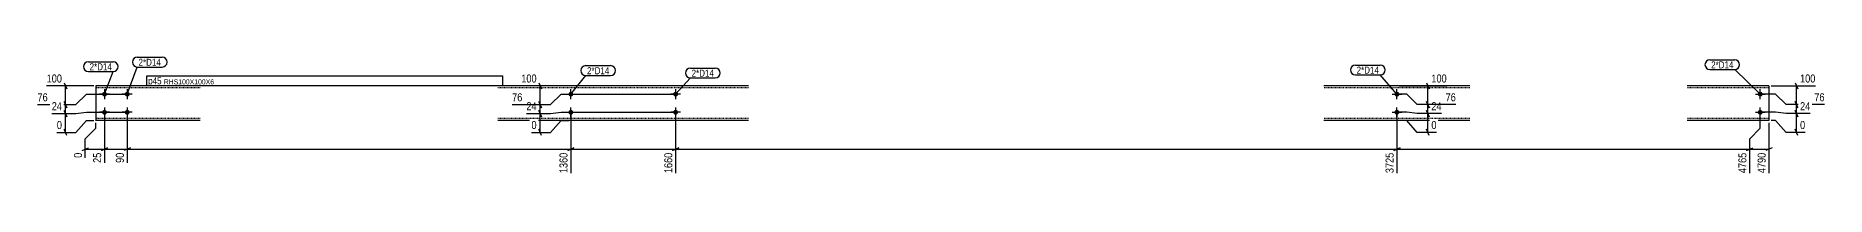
# Model space of a CAD drawing. Header units: millimetres. Extents: x 13 to 16701, y 13 to 351.
# Drawn here: x 13 to 5139, y 13 to 351 of the extents above; entities that cross this region are included whole.
import ezdxf

# ---------------------------------------------------------------- set-up
doc = ezdxf.new("R2010")
doc.units = ezdxf.units.MM
doc.linetypes.add('DXK_LINE_DOT2', pattern=[3.9198, 1.9599, -1.9599])
for name, color, linetype in [('MÅLSÆTNING', 7, 'Continuous'), ('STÅL', 7, 'Continuous'), ('TEKST', 7, 'Continuous')]:
    doc.layers.add(name, color=color, linetype=linetype)
doc.styles.add('Arial Narrow', font='ARIALN.TTF', dxfattribs={"height": 0.2})

msp = doc.modelspace()

# ---------------------------------------------------------------- hatches: boundary and pattern name
at = {"layer": 'STÅL', "linetype": 'Continuous'}
for points in [[(209.9, 237.7, -1), (209.9, 251.7, -1)], [(274.9, 237.7, -1), (274.9, 251.7, -1)], [(1544.9, 251.7, -1), (1544.9, 237.7, -1)], [(1844.9, 237.7, -1), (1844.9, 251.7, -1)], [(3909.9, 251.7, -1), (3909.9, 237.7, -1)], [(4949.9, 251.7, -1), (4949.9, 237.7, -1)], [(209.9, 185.7, -1), (209.9, 199.7, -1)], [(274.9, 185.7, -1), (274.9, 199.7, -1)], [(1544.9, 199.7, -1), (1544.9, 185.7, -1)], [(1844.9, 185.7, -1), (1844.9, 199.7, -1)], [(3909.9, 199.7, -1), (3909.9, 185.7, -1)], [(4949.9, 199.7, -1), (4949.9, 185.7, -1)]]:
    msp.add_hatch(color=3, dxfattribs=at).paths.add_polyline_path(points)

# ---------------------------------------------------------------- linework, layer by layer
at = {"layer": 'MÅLSÆTNING', "color": 7, "linetype": 'Continuous'}
for p, q in [((178.9, 268.7), (44.2, 268.7)), ((94.6, 277.7), (101.9, 259.7)), ((98.2, 214.7), (98.2, 268.7)), ((1538.9, 268.7), (1403, 268.7)), ((1453.5, 277.7), (1460.7, 259.7)), ((1457.1, 214.7), (1457.1, 268.7)), ((3915.9, 268.7), (4052.3, 268.7)), ((3994.6, 277.7), (4001.8, 259.7)), ((4980.9, 268.7), (5107.7, 268.7)), ((5050.1, 277.7), (5057.3, 259.7)), ((5053.7, 214.7), (5053.7, 268.7)), ((18, 214.7), (128.2, 214.7)), ((18, 214.7), (128.2, 214.7)), ((101.9, 205.7), (94.6, 223.7)), ((94.6, 223.7), (101.9, 205.7)), ((98.2, 189.1), (98.2, 214.7)), ((128.2, 214.7), (158.2, 244.7)), ((128.2, 214.7), (158.2, 244.7)), ((158.2, 244.7), (268.9, 244.7)), ((158.2, 244.7), (268.9, 244.7)), ((1376.8, 214.7), (1487.1, 214.7)), ((1460.7, 205.7), (1453.5, 223.7)), ((1487.1, 214.7), (1517.1, 244.7)), ((1487.1, 214.7), (1517.1, 244.7)), ((1517.1, 244.7), (1838.9, 244.7)), ((1517.1, 244.7), (1838.9, 244.7)), ((3938.2, 244.7), (3915.9, 244.7)), ((3938.2, 244.7), (3915.9, 244.7)), ((3968.2, 214.7), (3938.2, 244.7)), ((3968.2, 214.7), (3938.2, 244.7)), ((4993.7, 244.7), (4955.9, 244.7)), ((4993.7, 244.7), (4955.9, 244.7)), ((5023.7, 214.7), (4993.7, 244.7)), ((5023.7, 214.7), (4993.7, 244.7)), ((5133.9, 214.7), (5023.7, 214.7)), ((5133.9, 214.7), (5023.7, 214.7)), ((5057.3, 205.7), (5050.1, 223.7)), ((5050.1, 223.7), (5057.3, 205.7)), ((5053.7, 189.1), (5053.7, 214.7)), ((58.8, 189.1), (128.2, 189.1)), ((58.8, 189.1), (128.2, 189.1)), ((101.9, 180.1), (94.6, 198.1)), ((94.6, 198.1), (101.9, 180.1)), ((98.2, 135.1), (98.2, 189.1)), ((128.2, 189.1), (158.2, 192.7)), ((128.2, 189.1), (158.2, 192.7)), ((128.2, 135.1), (158.2, 168.7)), ((158.2, 192.7), (268.9, 192.7)), ((158.2, 192.7), (268.9, 192.7)), ((158.2, 168.7), (178.9, 168.7)), ((184.9, 146.7), (184.9, 162.7)), ((209.9, 186.7), (209.9, 47.3)), ((209.9, 186.7), (209.9, 47.3)), ((274.9, 186.7), (274.9, 47.3)), ((274.9, 186.7), (274.9, 47.3)), ((1417.6, 189.1), (1487.1, 189.1)), ((1453.5, 198.1), (1460.7, 180.1)), ((1457.1, 135.1), (1457.1, 189.1)), ((1487.1, 189.1), (1517.1, 192.7)), ((1487.1, 189.1), (1517.1, 192.7)), ((1487.1, 135.1), (1517.1, 168.7)), ((1517.1, 192.7), (1838.9, 192.7)), ((1517.1, 192.7), (1838.9, 192.7)), ((1517.1, 168.7), (1538.9, 168.7)), ((1544.9, 186.7), (1544.9, 18)), ((1544.9, 186.7), (1544.9, 18)), ((1844.9, 186.7), (1844.9, 18)), ((1844.9, 186.7), (1844.9, 18)), ((3909.9, 186.7), (3909.9, 18)), ((3938.2, 192.7), (3915.9, 192.7)), ((3938.2, 192.7), (3915.9, 192.7)), ((3938.2, 168.7), (3915.9, 168.7)), ((3968.2, 189.1), (3938.2, 192.7)), ((3968.2, 189.1), (3938.2, 192.7)), ((3968.2, 135.1), (3938.2, 168.7)), ((4037.6, 189.1), (3968.2, 189.1)), ((3994.6, 198.1), (4001.8, 180.1)), ((3998.2, 135.1), (3998.2, 189.1)), ((4949.9, 146.7), (4949.9, 186.7)), ((4949.9, 146.7), (4949.9, 186.7)), ((4993.7, 192.7), (4955.9, 192.7)), ((4993.7, 192.7), (4955.9, 192.7)), ((4974.9, 162.7), (4974.9, 18)), ((4993.7, 168.7), (4980.9, 168.7)), ((5023.7, 189.1), (4993.7, 192.7)), ((5023.7, 189.1), (4993.7, 192.7)), ((5023.7, 135.1), (4993.7, 168.7)), ((5093.1, 189.1), (5023.7, 189.1)), ((5093.1, 189.1), (5023.7, 189.1)), ((5057.3, 180.1), (5050.1, 198.1)), ((5050.1, 198.1), (5057.3, 180.1)), ((5053.7, 135.1), (5053.7, 189.1)), ((73.4, 135.1), (128.2, 135.1)), ((101.9, 126.1), (94.6, 144.1)), ((154.9, 116.7), (184.9, 146.7)), ((154.9, 61.9), (154.9, 116.7)), ((1432.2, 135.1), (1487.1, 135.1)), ((1460.7, 126.1), (1453.5, 144.1)), ((4023, 135.1), (3968.2, 135.1)), ((4001.8, 126.1), (3994.6, 144.1)), ((4919.9, 116.7), (4949.9, 146.7)), ((4919.9, 116.7), (4949.9, 146.7)), ((4919.9, 18), (4919.9, 116.7)), ((5078.5, 135.1), (5023.7, 135.1)), ((5057.3, 126.1), (5050.1, 144.1)), ((145.9, 83.1), (163.9, 90.3)), ((154.9, 86.7), (209.9, 86.7)), ((200.9, 83.1), (218.9, 90.3)), ((209.9, 86.7), (274.9, 86.7)), ((283.9, 90.3), (265.9, 83.1)), ((283.9, 90.3), (265.9, 83.1)), ((274.9, 86.7), (1544.9, 86.7)), ((1553.9, 90.3), (1535.9, 83.1)), ((1535.9, 83.1), (1553.9, 90.3)), ((1544.9, 86.7), (1844.9, 86.7)), ((1853.9, 90.3), (1835.9, 83.1)), ((1835.9, 83.1), (1853.9, 90.3)), ((1844.9, 86.7), (3909.9, 86.7)), ((3900.9, 83.1), (3918.9, 90.3)), ((4910.9, 83.1), (4928.9, 90.3)), ((4919.9, 86.7), (4974.9, 86.7)), ((4983.9, 90.3), (4965.9, 83.1))]:
    msp.add_line(p, q, dxfattribs=at)
at = {"layer": 'STÅL', "color": 2, "linetype": 'Continuous'}
for p, q in [((483.9, 268.7), (184.9, 268.7)), ((184.9, 268.7), (184.9, 169.6)), ((2053.9, 268.7), (1335.9, 268.7)), ((4118.9, 268.7), (3700.9, 268.7)), ((4974.9, 268.7), (4740.9, 268.7)), ((4974.9, 268.7), (4974.9, 267.8)), ((4974.9, 267.8), (4974.9, 265.2)), ((4974.9, 265.2), (4974.9, 168.7)), ((184.9, 168.7), (184.9, 169.6)), ((483.9, 168.7), (184.9, 168.7)), ((2053.9, 168.7), (1335.9, 168.7)), ((4118.9, 168.7), (3700.9, 168.7)), ((4974.9, 168.7), (4740.9, 168.7))]:
    msp.add_line(p, q, dxfattribs=at)
at = {"layer": 'STÅL', "color": 7, "linetype": 'DXK_LINE_DOT2'}
for p, q in [((483.9, 262.7), (184.9, 262.7)), ((2053.9, 262.7), (1335.9, 262.7)), ((4118.9, 262.7), (3700.9, 262.7)), ((4974.9, 262.7), (4740.9, 262.7)), ((184.9, 174.7), (184.9, 175.2)), ((483.9, 174.7), (184.9, 174.7)), ((2053.9, 174.7), (1335.9, 174.7)), ((4118.9, 174.7), (3700.9, 174.7)), ((4974.9, 174.7), (4740.9, 174.7)), ((4974.9, 174.7), (4974.9, 175.2))]:
    msp.add_line(p, q, dxfattribs=at)
at = {"layer": 'STÅL', "color": 3, "linetype": 'Continuous'}
for p, q in [((209.9, 258.7), (209.9, 230.7)), ((274.9, 258.7), (274.9, 230.7)), ((1544.9, 230.7), (1544.9, 258.7)), ((1844.9, 258.7), (1844.9, 230.7)), ((3909.9, 230.7), (3909.9, 258.7)), ((4949.9, 230.7), (4949.9, 258.7)), ((223.9, 244.7), (195.9, 244.7)), ((209.9, 206.7), (209.9, 178.7)), ((288.9, 244.7), (260.9, 244.7)), ((274.9, 206.7), (274.9, 178.7)), ((1530.9, 244.7), (1558.9, 244.7)), ((1544.9, 178.7), (1544.9, 206.7)), ((1858.9, 244.7), (1830.9, 244.7)), ((1844.9, 206.7), (1844.9, 178.7)), ((3895.9, 244.7), (3923.9, 244.7)), ((3909.9, 178.7), (3909.9, 206.7)), ((4935.9, 244.7), (4963.9, 244.7)), ((4949.9, 178.7), (4949.9, 206.7)), ((223.9, 192.7), (195.9, 192.7)), ((288.9, 192.7), (260.9, 192.7)), ((1530.9, 192.7), (1558.9, 192.7)), ((1858.9, 192.7), (1830.9, 192.7)), ((3895.9, 192.7), (3923.9, 192.7)), ((4935.9, 192.7), (4963.9, 192.7))]:
    msp.add_line(p, q, dxfattribs=at)

# ---------------------------------------------------------------- wipeouts: each hides what was drawn before it
at = {"color": 0}
for points in [[(231.1, 313.4), (231.1, 334.4), (167.2, 334.4), (167.2, 313.4)], [(371.3, 326.3), (371.3, 347.3), (307.3, 347.3), (307.3, 326.3)], [(1655.2, 302), (1655.2, 323), (1591.3, 323), (1591.3, 302)], [(1954.6, 295), (1954.6, 316), (1890.6, 316), (1890.6, 295)], [(3858.3, 303.7), (3858.3, 324.7), (3794.4, 324.7), (3794.4, 303.7)], [(4873.3, 318.8), (4873.3, 339.8), (4809.4, 339.8), (4809.4, 318.8)]]:
    msp.add_wipeout(points, dxfattribs=at).dxf.layer = 'TEKST'

# ---------------------------------------------------------------- next in the draw order: wipeouts: each hides what was drawn before it
at = {"color": 0, "linetype": 'Continuous'}
for points in [[(92.8, 273.5), (92.8, 307.1), (39.4, 307.1), (39.4, 273.5)], [(1451.7, 273.5), (1451.7, 307.1), (1398.2, 307.1), (1398.2, 273.5)], [(5112.5, 273.5), (5112.5, 307.1), (5059.1, 307.1), (5059.1, 273.5)], [(1451.7, 193.9), (1451.7, 227.5), (1412.8, 227.5), (1412.8, 193.9)], [(4042.4, 193.9), (4042.4, 227.5), (4003.6, 227.5), (4003.6, 193.9)], [(270.1, 81.3), (236.5, 81.3), (236.5, 42.4), (270.1, 42.4)], [(1540.1, 81.3), (1506.5, 81.3), (1506.5, 13.2), (1540.1, 13.2)], [(1840.1, 81.3), (1806.5, 81.3), (1806.5, 13.2), (1840.1, 13.2)], [(3905.1, 81.3), (3871.5, 81.3), (3871.5, 13.2), (3905.1, 13.2)], [(4970.1, 81.3), (4936.5, 81.3), (4936.5, 13.2), (4970.1, 13.2)]]:
    msp.add_wipeout(points, dxfattribs=at).dxf.layer = 'MÅLSÆTNING'
at = {"color": 0}
for points in [[(231.1, 313.4), (231.1, 334.4), (167.2, 334.4), (167.2, 313.4)], [(371.3, 326.3), (371.3, 347.3), (307.3, 347.3), (307.3, 326.3)], [(1655.2, 302), (1655.2, 323), (1591.3, 323), (1591.3, 302)], [(1954.6, 295), (1954.6, 316), (1890.6, 316), (1890.6, 295)], [(3858.3, 303.7), (3858.3, 324.7), (3794.4, 324.7), (3794.4, 303.7)], [(4873.3, 318.8), (4873.3, 339.8), (4809.4, 339.8), (4809.4, 318.8)], [(373.3, 272.9), (373.3, 293.9), (334.9, 293.9), (334.9, 272.9)]]:
    msp.add_wipeout(points, dxfattribs=at).dxf.layer = 'TEKST'

# ---------------------------------------------------------------- next in the draw order: linework, layer by layer
at = {"layer": 'MÅLSÆTNING', "color": 7, "linetype": 'Continuous'}
for p, q in [((3998.2, 214.7), (3998.2, 268.7)), ((1376.8, 214.7), (1487.1, 214.7)), ((1453.5, 223.7), (1460.7, 205.7)), ((4078.4, 214.7), (3968.2, 214.7)), ((4078.4, 214.7), (3968.2, 214.7)), ((4001.8, 205.7), (3994.6, 223.7)), ((3994.6, 223.7), (4001.8, 205.7)), ((3909.9, 186.7), (3909.9, 18)), ((4919.9, 18), (4919.9, 116.7)), ((218.9, 90.3), (200.9, 83.1)), ((3918.9, 90.3), (3900.9, 83.1)), ((3909.9, 86.7), (4919.9, 86.7)), ((4910.9, 83.1), (4928.9, 90.3))]:
    msp.add_line(p, q, dxfattribs=at)
at = {"layer": 'TEKST', "color": 7, "linetype": 'Continuous'}
for p, q in [((163.6, 338), (234.7, 338)), ((163.6, 309.8), (234.7, 309.8)), ((209.9, 244.7), (234.7, 309.8)), ((274.9, 244.7), (303.7, 322.7)), ((303.7, 350.9), (374.9, 350.9)), ((303.7, 322.7), (374.9, 322.7)), ((1587.7, 326.6), (1658.8, 326.6)), ((1887, 319.6), (1958.2, 319.6)), ((3790.8, 328.3), (3861.9, 328.3)), ((4805.8, 343.4), (4876.9, 343.4)), ((4805.8, 315.2), (4876.9, 315.2)), ((4949.9, 244.7), (4876.9, 315.2)), ((1544.9, 244.7), (1587.7, 298.4)), ((1587.7, 298.4), (1658.8, 298.4)), ((1844.9, 244.7), (1887, 291.4)), ((1887, 291.4), (1958.2, 291.4)), ((3790.8, 300.1), (3861.9, 300.1)), ((3909.9, 244.7), (3861.9, 300.1))]:
    msp.add_line(p, q, dxfattribs=at)
for centre, start, end in [((163.6, 323.9), 90, 270), ((234.7, 323.9), 270, 90), ((303.7, 336.8), 90, 270), ((374.9, 336.8), 270, 90), ((1587.7, 312.5), 90, 270), ((1658.8, 312.5), 270, 90), ((1887, 305.5), 90, 270), ((1958.2, 305.5), 270, 90), ((3790.8, 314.2), 90, 270), ((3861.9, 314.2), 270, 90), ((4805.8, 329.3), 90, 270), ((4876.9, 329.3), 270, 90)]:
    msp.add_arc(centre, 14.1, start, end, dxfattribs=at)

# ---------------------------------------------------------------- next in the draw order: texts
at = {"layer": 'MÅLSÆTNING', "color": 3, "linetype": 'Continuous', "style": 'Arial Narrow'}
for p in [(44.2, 278.3), (1403, 278.3), (5063.9, 278.3)]:
    msp.add_text('100', height=22.91, dxfattribs=at).set_placement(p)
for s, p in [('90', (265.3, 47.3)), ('1360', (1535.3, 18)), ('1660', (1835.3, 18)), ('3725', (3900.3, 18)), ('4790', (4965.3, 18))]:
    msp.add_text(s, height=22.91, rotation=90.0002, dxfattribs=at).set_placement(p)
at = {"layer": 'TEKST', "color": 3, "style": 'Arial Narrow'}
for p in [(167.2, 313.4), (307.3, 326.3), (1591.3, 302), (1890.6, 295), (3794.4, 303.7), (4809.4, 318.8)]:
    msp.add_text('2*D14', height=20.04, dxfattribs=at).set_placement(p)

# ---------------------------------------------------------------- next in the draw order: wipeouts: each hides what was drawn before it
at = {"color": 0, "linetype": 'Continuous'}
for points in [[(1451.7, 139.9), (1451.7, 173.5), (1427.4, 173.5), (1427.4, 139.9)], [(4027.8, 139.9), (4027.8, 173.5), (4003.6, 173.5), (4003.6, 139.9)]]:
    msp.add_wipeout(points, dxfattribs=at).dxf.layer = 'MÅLSÆTNING'
at = {"color": 0}
msp.add_wipeout([(373.3, 272.9), (373.3, 293.9), (334.9, 293.9), (334.9, 272.9)], dxfattribs=at).dxf.layer = 'TEKST'

# ---------------------------------------------------------------- next in the draw order: linework, layer by layer
at = {"layer": 'MÅLSÆTNING', "color": 7, "linetype": 'Continuous'}
for p, q in [((1457.1, 189.1), (1457.1, 214.7)), ((3998.2, 189.1), (3998.2, 214.7)), ((1417.6, 189.1), (1487.1, 189.1)), ((1460.7, 180.1), (1453.5, 198.1)), ((4037.6, 189.1), (3968.2, 189.1)), ((4001.8, 180.1), (3994.6, 198.1))]:
    msp.add_line(p, q, dxfattribs=at)
at = {"layer": 'TEKST', "color": 7, "linetype": 'Continuous'}
msp.add_line((331.3, 269.3), (331.3, 297.5), dxfattribs=at)

# ---------------------------------------------------------------- next in the draw order: texts
at = {"layer": 'MÅLSÆTNING', "color": 3, "linetype": 'Continuous', "style": 'Arial Narrow'}
for s, height, p in [('24', 22.91, (1417.6, 198.7)), ('24', 22.91, (4008.4, 198.7)), ('0', 22.9, (1432.2, 144.7)), ('0', 22.9, (4008.4, 144.7))]:
    msp.add_text(s, height=height, dxfattribs=at).set_placement(p)

# ---------------------------------------------------------------- next in the draw order: wipeouts: each hides what was drawn before it
at = {"color": 0, "linetype": 'Continuous'}
for points in [[(4057.1, 273.5), (4057.1, 307.1), (4003.6, 307.1), (4003.6, 273.5)], [(52.1, 219.5), (52.1, 253.1), (13.2, 253.1), (13.2, 219.5)], [(5138.7, 219.5), (5138.7, 253.1), (5099.9, 253.1), (5099.9, 219.5)], [(205.1, 81.3), (171.5, 81.3), (171.5, 42.4), (205.1, 42.4)], [(4915.1, 81.3), (4881.5, 81.3), (4881.5, 13.2), (4915.1, 13.2)]]:
    msp.add_wipeout(points, dxfattribs=at).dxf.layer = 'MÅLSÆTNING'
at = {"color": 0}
msp.add_wipeout([(1346.2, 272.9), (1346.2, 287.9), (379.6, 287.9), (379.6, 272.9)], dxfattribs=at).dxf.layer = 'TEKST'

# ---------------------------------------------------------------- next in the draw order: texts
at = {"layer": 'MÅLSÆTNING', "color": 3, "linetype": 'Continuous', "style": 'Arial Narrow'}
for s, p in [('100', (4008.4, 278.3)), ('76', (18, 224.3)), ('76', (5104.7, 224.3))]:
    msp.add_text(s, height=22.91, dxfattribs=at).set_placement(p)
for s, p in [('25', (200.3, 47.3)), ('4765', (4910.3, 18))]:
    msp.add_text(s, height=22.91, rotation=90.0002, dxfattribs=at).set_placement(p)

# ---------------------------------------------------------------- next in the draw order: wipeouts: each hides what was drawn before it
at = {"color": 0, "linetype": 'Continuous'}
for points in [[(1410.9, 219.5), (1410.9, 253.1), (1372, 253.1), (1372, 219.5)], [(150.1, 81.3), (116.5, 81.3), (116.5, 57.1), (150.1, 57.1)]]:
    msp.add_wipeout(points, dxfattribs=at).dxf.layer = 'MÅLSÆTNING'
at = {"color": 0}
msp.add_wipeout([(1346.2, 272.9), (1346.2, 287.9), (379.6, 287.9), (379.6, 272.9)], dxfattribs=at).dxf.layer = 'TEKST'

# ---------------------------------------------------------------- next in the draw order: linework, layer by layer
at = {"layer": 'TEKST', "color": 7, "linetype": 'Continuous'}
for p, q in [((331.3, 297.5), (1349.8, 297.5)), ((331.3, 269.3), (1349.8, 269.3)), ((1349.8, 269.3), (1349.8, 297.5))]:
    msp.add_line(p, q, dxfattribs=at)

# ---------------------------------------------------------------- next in the draw order: texts
at = {"layer": 'MÅLSÆTNING', "color": 3, "linetype": 'Continuous', "style": 'Arial Narrow'}
msp.add_text('76', height=22.91, dxfattribs=at).set_placement((1376.8, 224.3))
msp.add_text('0', height=22.9, rotation=90.0002, dxfattribs=at).set_placement((145.3, 61.9))
at = {"layer": 'TEKST', "color": 3, "style": 'Arial Narrow'}
for s, height, p in [('p45', 20.04, (334.9, 272.9)), ('RHS100X100X6', 14.316, (379.6, 272.9))]:
    msp.add_text(s, height=height, dxfattribs=at).set_placement(p)

# ---------------------------------------------------------------- next in the draw order: wipeouts: each hides what was drawn before it
at = {"color": 0, "linetype": 'Continuous'}
for points in [[(92.8, 193.9), (92.8, 227.5), (54, 227.5), (54, 193.9)], [(4083.2, 219.5), (4083.2, 253.1), (4044.4, 253.1), (4044.4, 219.5)], [(5097.9, 193.9), (5097.9, 227.5), (5059.1, 227.5), (5059.1, 193.9)]]:
    msp.add_wipeout(points, dxfattribs=at).dxf.layer = 'MÅLSÆTNING'

# ---------------------------------------------------------------- next in the draw order: texts
at = {"layer": 'MÅLSÆTNING', "color": 3, "linetype": 'Continuous', "style": 'Arial Narrow'}
msp.add_text('76', height=22.91, dxfattribs=at).set_placement((4049.2, 224.3))

# ---------------------------------------------------------------- next in the draw order: wipeouts: each hides what was drawn before it
at = {"color": 0, "linetype": 'Continuous'}
for points in [[(92.8, 139.9), (92.8, 173.5), (68.6, 173.5), (68.6, 139.9)], [(5083.3, 139.9), (5083.3, 173.5), (5059.1, 173.5), (5059.1, 139.9)]]:
    msp.add_wipeout(points, dxfattribs=at).dxf.layer = 'MÅLSÆTNING'

# ---------------------------------------------------------------- next in the draw order: texts
at = {"layer": 'MÅLSÆTNING', "color": 3, "linetype": 'Continuous', "style": 'Arial Narrow'}
for s, height, p in [('24', 22.91, (58.8, 198.7)), ('24', 22.91, (5063.9, 198.7)), ('0', 22.9, (73.4, 144.7)), ('0', 22.9, (5063.9, 144.7))]:
    msp.add_text(s, height=height, dxfattribs=at).set_placement(p)

doc.saveas('drawing.dxf')
